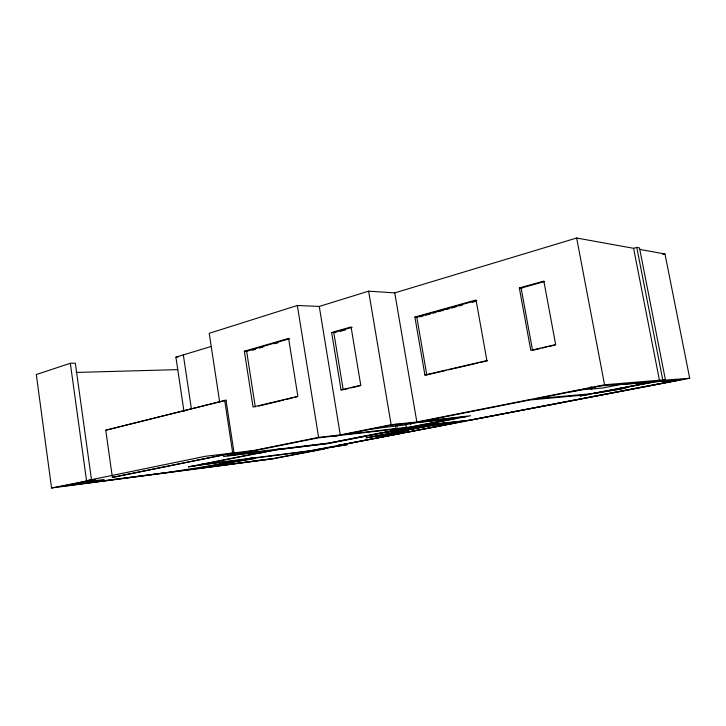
<?xml version="1.0" encoding="UTF-8"?>
<svg xmlns="http://www.w3.org/2000/svg" width="726" height="726" viewBox="0 0 726 726"><rect width="100%" height="100%" fill="white"/><g stroke="black" fill="none" stroke-linecap="round" stroke-linejoin="round"><path stroke-width="1.09" d="M595.792 393.229L625.712 388.092L592.933 393.483M397.095 431.798L431.888 425.037M246.459 459.168L318.133 449.966L272.341 458.723L59.922 486.629L91.54 480.158L75.341 363.2L70.34 363.29L36.3 374.525L51.555 487.981L272.268 458.932L324.631 448.922L314.685 450.174L318.079 449.521L347.672 444.53L314.857 449.929M639.624 249.399L664.98 253.982L689.7 378.264L662.13 380.37L665.397 379.734L639.497 247.902L636.775 247.403L633.589 248.31L576.635 238.019L394.744 292.887L368.617 291.171L319.268 306.436L297.342 305.483L209.224 333.307L219.715 402.286M220.141 464.313L201.51 467.961M184.005 411.642L175.919 357.156L211.52 346.356M244.363 351.239L288.585 338.398L297.851 396.296L253.029 407.032L244.363 351.239L247.748 351.202M289.747 338.724L246.631 351.212L255.289 406.869M252.113 350.259L255.343 349.324M259.654 348.081L262.885 347.146M274.737 343.716L277.967 342.781M331.628 332.508L351.066 326.963L360.758 385.225L341.048 389.88L331.628 332.508L335.92 332.553M352.128 327.317L333.779 332.535L343.198 389.753L341.048 389.88M340.24 331.337L345.63 329.804M414.882 317.035L476.038 300.001L486.892 360.568L424.891 374.988L414.882 317.035L417.749 317.135M519.326 287.941L543.838 281.107L555.662 344.569L530.797 350.349L519.326 287.941L521.985 288.168M476.791 300.419L416.797 317.099L426.797 374.906L446.354 370.36M544.518 281.579L521.105 288.086L532.557 350.331L540.108 348.571M419.791 316.863L423.058 315.955M425.236 315.356L430.69 313.841M432.868 313.233L436.135 312.325M438.313 311.726L443.758 310.211M445.936 309.603L449.203 308.695M451.39 308.096L456.835 306.581M459.014 305.973L462.28 305.065M472.082 302.343L475.348 301.435M662.793 254.581L664.98 253.982M112.221 476.247L105.76 430.219L225.995 400.217L234.026 452.761L113.719 477.2M225.995 400.217L105.76 430.219M258.565 406.088L283.694 400.071M285.872 399.554L292.433 397.984M294.611 397.458L296.798 396.94M344.287 389.499L348.661 388.464M350.849 387.947L360.695 385.624M448.523 369.852L452.87 368.844M455.039 368.336L477.853 363.036M480.022 362.537L487.627 360.768M542.268 348.072L546.587 347.064M548.747 346.565L555.218 345.059M405.48 427.986L405.652 427.95M51.555 487.981L91.54 480.158M87.846 480.539L95.188 479.414L80.259 482.59L104.136 479.505L87.02 482.99L171.436 471.909L216.548 464.767M264.573 448.741L264.409 448.677M234.026 452.761L112.094 477.409L114.009 477.163M400.915 431.371L428.276 426.126L453.977 423.176L406.496 432.288L380.052 435.455L400.77 431.38M665.397 379.734L604.567 384.771L416.851 421.988L391.142 424.746L340.276 434.928L318.623 437.379L227.846 455.683L271.397 450.374L188.379 466.872L196.637 465.529M243.936 453.296L251.25 451.808L246.731 452.325M275.717 449.521L330.058 442.842L380.805 433.005M391.16 429.574L397.821 428.313L400.707 428.839L396.033 428.621L395.28 424.175M243.083 459.576L197.926 468.406L272.677 458.614M246.795 458.85L255.352 457.425L250.543 458.369M201.701 467.907L246.822 459.095M329.903 442.942L408.357 427.623L317.979 437.896L236.721 454.258L276.769 449.312M623.797 387.421L623.226 387.611M411.833 427.224L329.277 443.332L275.499 449.875L200.385 464.785L247.539 458.705M273.766 455.393L274.319 455.284M585.964 394.835L580.038 395.988L655.623 381.631L681.079 379.644L468.815 420.381L418.684 425.962M270.417 456.1L270.961 455.992M431.072 425.037L435.836 424.12M436.281 424.066L439.765 423.576M406.769 430.808L370.505 436.988L401.968 433.213L337.744 445.537L689.7 378.264M377.91 435.555L397.122 431.807M372.819 436.789L366.222 437.823L377.765 435.573M307.189 451.354L306.417 451.545M410.925 426.915L454.766 418.485L415.962 422.686L403.42 425.127L372.347 428.885M410.226 427.605L404.627 428.322L456.863 418.149L389.898 425.382L344.496 434.447L410.707 426.961M414.074 426.988L412.495 427.242M329.967 443.259L275.444 449.966L259.953 452.96M310.846 450.646L313.705 450.156M400.18 433.504L311.463 450.583L247.865 458.641M306.563 451.527L303.822 452.053L309.793 451.109M384.608 432.56L414.029 427.569L381.05 432.959M422.804 424.202L423.185 426.425L416.651 426.289L470.648 415.753L427.151 420.762L438.54 418.04M221.847 463.978L254.826 458.405L218.081 464.468M87.066 480.639L86.031 480.793L205.485 456.282L231.095 453.224M199.714 464.622L203.879 464.086M192.1 466.128L245.597 459.331M257.594 453.124L261.714 452.616M255.833 453.469L254.899 453.578L262.476 451.581L223.517 456.554L251.505 450.782L232.992 452.997M277.886 449.085L281.978 448.595M411.506 427.36L420.508 425.754L423.185 426.425M414.283 426.952L433.839 424.728L398.583 431.553L437.088 424.356L464.15 421.28L406.215 432.397L378.173 435.754L381.286 435.219M332.717 436.444L337 435.954M440.991 423.34L444.221 422.977M442.996 423.213L469.232 420.245L678.973 379.988L654.689 381.885L625.984 387.375M465.42 416.778L420.663 421.579L529.708 399.99L588.84 394.572M620.521 388.129L623.289 387.893M571.117 391.786L582.125 389.726L602.516 388.029L620.195 384.589L650.723 382.194M424.891 374.988L426.797 374.906M76.212 372.429L177.861 369.625M175.919 357.156L178.015 357.128M636.775 247.403L662.774 379.934M633.589 248.31L659.498 380.569M576.635 238.019L604.567 384.771M594.53 386.586L594.948 388.8M591.672 386.813L592.089 389.036M590.674 387.003L591.091 389.227M394.744 292.887L416.851 421.988M410.462 422.432L410.843 424.665M405.634 423.394L406.388 427.85M399.763 423.285L400.144 425.5M397.068 423.866L397.44 426.089M368.617 291.171L391.142 424.746M319.268 306.436L340.276 434.928M297.342 305.483L318.623 437.379M224.67 400.298L232.701 452.915M183.333 354.905L191.355 408.647M70.34 363.29L86.557 480.803M600.856 385.896L536.024 398.737L591.935 393.673L652.964 381.84L600.856 385.896"/></g></svg>
